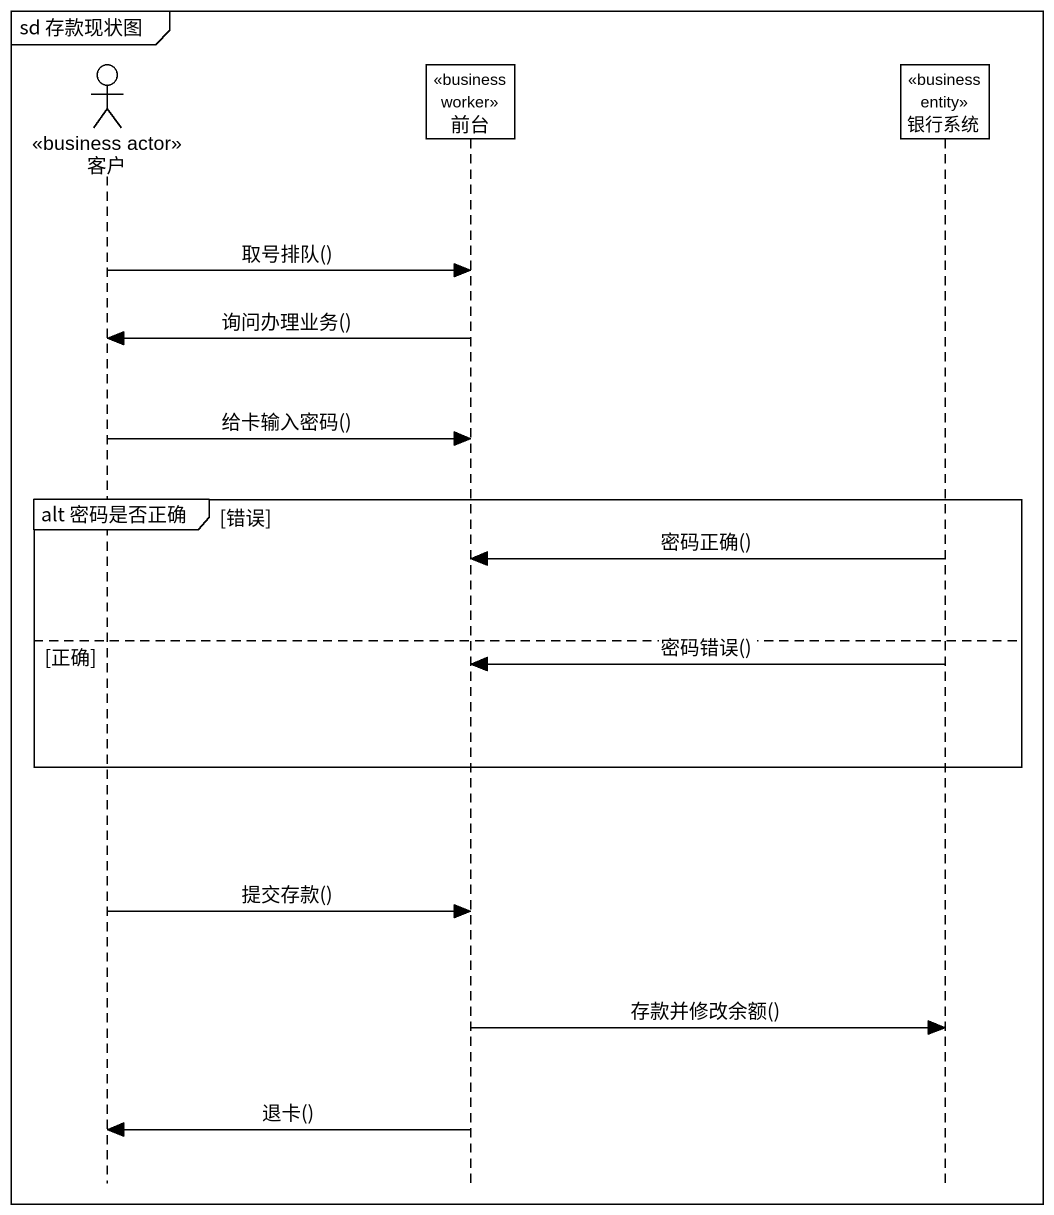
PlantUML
@startuml
mainframe sd 存款现状图
hide footbox
actor 客户 <<business actor>>
participant 前台 <<business worker>>
participant 银行系统 <<business entity>>

客户 -> 前台 : 取号排队()
前台 -> 客户 : 询问办理业务()
客户 -> 前台 : 给卡输入密码()
group alt 密码是否正确 [错误]
  银行系统 -> 前台 : 密码正确()
else 正确
  银行系统 -> 前台 : 密码错误()
end
客户 -> 前台 : 提交存款()
前台 -> 银行系统 : 存款并修改余额()
前台 -> 客户 : 退卡()
@enduml
